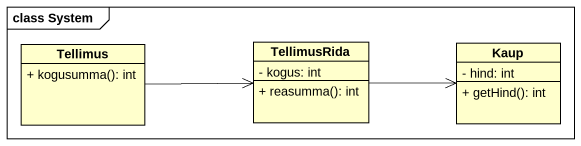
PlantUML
@startuml
mainframe class System
hide circle
hide empty members
skinparam classAttributeIconSize 0
class Tellimus {
  + kogusumma(): int
}
class TellimusRida {
  - kogus: int
  + reasumma(): int
}
class Kaup {
  - hind: int
  + getHind(): int
}
Tellimus -right-> TellimusRida
TellimusRida -right-> Kaup
@enduml
